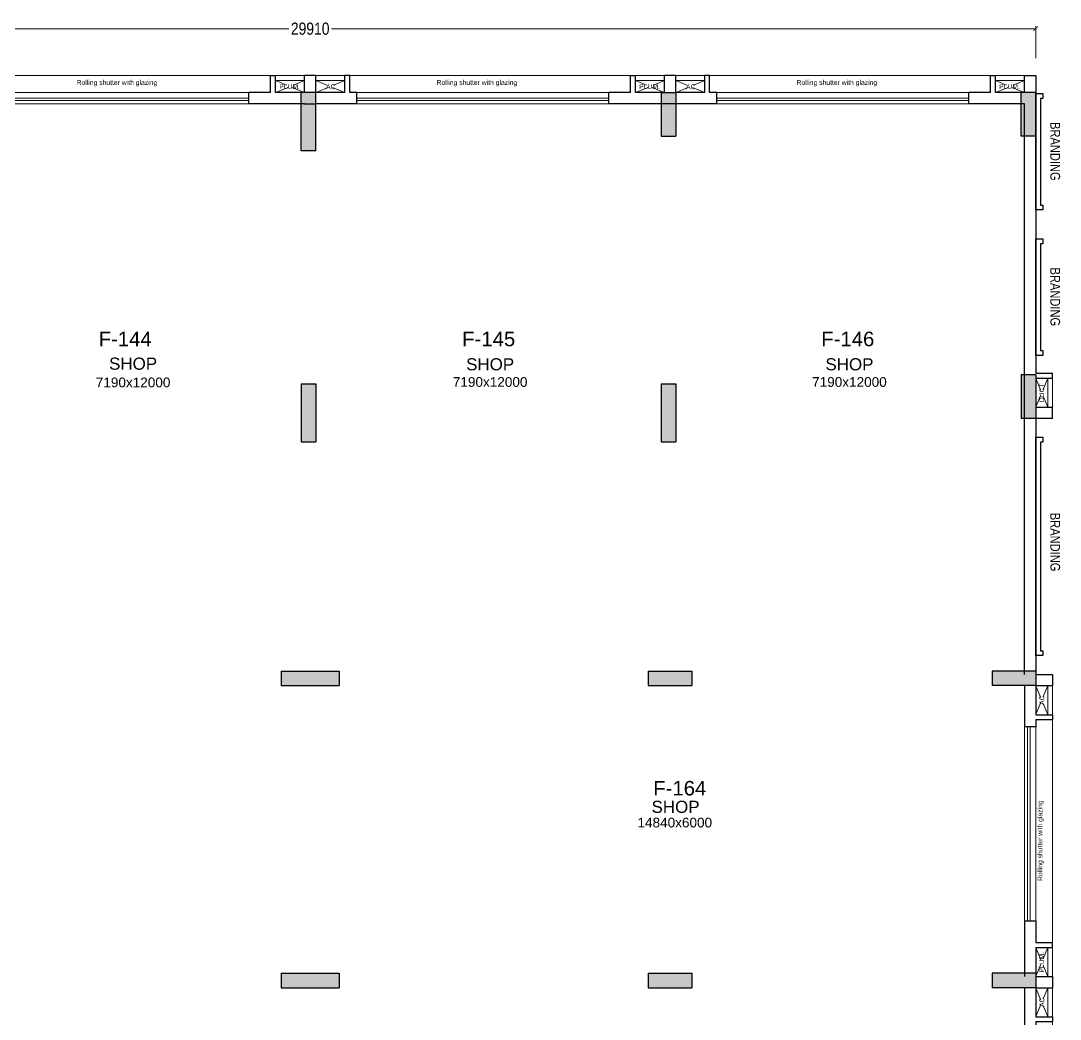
# Model space of a CAD drawing. Header units: metres. Extents: x 9819 to 10514, y 4405 to 4599.
# Drawn here: x 10019.8 to 10041.23, y 4475.82 to 4496.41 of the extents above; entities that cross this region are included whole.
import ezdxf
from ezdxf.enums import TextEntityAlignment as Align

# ---------------------------------------------------------------- set-up
doc = ezdxf.new("R2010")
doc.units = ezdxf.units.M
doc.header["$MEASUREMENT"] = 0
doc.header["$PDMODE"] = 35
doc.header["$PDSIZE"] = 0.3
doc.linetypes.add('HIDDEN', pattern=[0.375, 0.25, -0.125])
for name, color, linetype in [('A_COL. NO', 4, 'Continuous'), ('A_SIGNAGE', 171, 'Continuous'), ('STRU. COL.', 1, 'Continuous')]:
    doc.layers.add(name, color=color, linetype=linetype)
for name, color, linetype, lineweight in [('A_COMMENTS', 3, 'Continuous', 0), ('A_DOOR-WIN', 23, 'Continuous', 9), ('A_DOTTED', 8, 'HIDDEN', 0), ('A_EXT DIM', 7, 'Continuous', 5), ('A_LEDGE', 252, 'Continuous', 15), ('A_SHOP NO.', 113, 'Continuous', 5), ('A_SILL 0.09', 9, 'Continuous', 9), ('A_STAIRS', 21, 'Continuous', 9), ('A_TEXT', 7, 'Continuous', 5), ('A_WALL', 7, 'Continuous', 30)]:
    doc.layers.add(name, color=color, linetype=linetype, lineweight=lineweight)
doc.layers.get('A_COL. NO').off()
doc.styles.add('A', font='ARIALN.TTF')
doc.styles.get("Standard").update_dxf_attribs({"font": 'arial.ttf'})
doc.dimstyles.new('DIM IN MM LARGE', dxfattribs={"dimtxt": 0.25, "dimasz": 0.1, "dimexe": 0.05, "dimexo": 0.05, "dimgap": 0.05, "dimtad": 0, "dimdec": 0, "dimlfac": 1000, "dimzin": 3, "dimdsep": 46, "dimtxsty": 'A', "dimblk1": 'ARCHTICK', "dimblk2": 'ARCHTICK', "dimsah": 1, "dimcen": 0, "dimclrd": 256, "dimclre": 256, "dimclrt": 256, "dimadec": 0, "dimazin": 0, "dimtfac": 1, "dimtdec": 0, "dimtofl": 0, "dimtmove": 2, "dimatfit": 3, "dimfxl": 1, "dimtolj": 1, "dimtzin": 0, "dimlwd": -1, "dimlwe": -1, "dimarcsym": 0})

# ---------------------------------------------------------------- blocks, each defined once
blk = doc.blocks.new('Typical shops Gr.')
at = {"layer": 'A_DOOR-WIN'}
for p, q in [((30.095, -1.08), (30.095, -5.08)), ((30.145, -1.08), (30.145, -5.08))]:
    blk.add_line(p, q, dxfattribs=at)
at = {"layer": 'A_DOTTED'}
for p, q in [((30.51, -0.23), (30.26, -0.83)), ((30.51, -0.83), (30.26, -0.23)), ((30.51, -5.63), (30.26, -6.23)), ((30.51, -6.23), (30.26, -5.63))]:
    blk.add_line(p, q, dxfattribs=at)
at = {"layer": 'A_LEDGE'}
for p, q in [((30.51, -0.83), (30.51, -0.23)), ((30.61, -0.83), (30.61, -0.23)), ((30.51, -5.63), (30.51, -6.23)), ((30.61, -5.63), (30.61, -6.23))]:
    blk.add_line(p, q, dxfattribs=at)
at = {"layer": 'A_SILL 0.09'}
for p, q in [((30.03, -5.08), (30.03, -1.08)), ((30.26, -1.08), (30.26, -5.08))]:
    blk.add_line(p, q, dxfattribs=at)
at = {"layer": 'A_STAIRS'}
blk.add_line((30.61, -5.53), (30.61, -0.93), dxfattribs=at)
at = {"layer": 'A_WALL'}
for p, q in [((30.61, 0), (30.61, -0.23)), ((30.03, -0.23), (30.03, -1.08)), ((30.26, -0.23), (30.61, -0.23)), ((30.26, -0.23), (30.26, -0.83)), ((30.26, -0.83), (30.61, -0.83)), ((30.61, -0.83), (30.61, -0.93)), ((30.26, -0.93), (30.61, -0.93)), ((30.26, -0.93), (30.26, -1.08)), ((30.26, -1.08), (30.03, -1.08)), ((30.03, -5.08), (30.03, -6.23)), ((30.03, -5.08), (30.26, -5.08)), ((30.26, -5.08), (30.26, -5.53)), ((30.26, -5.53), (30.61, -5.53)), ((30.61, -5.63), (30.61, -5.53)), ((30.26, -5.63), (30.26, -6.23)), ((30.26, -5.63), (30.61, -5.63)), ((30.26, -6.23), (30.61, -6.23))]:
    blk.add_line(p, q, dxfattribs=at)
at = {"layer": 'A_TEXT'}
for s, p in [('AC', (30.436, -0.531)), ('Rolling shutter with glazing', (30.399, -3.428)), ('PLUM.', (30.434, -5.936))]:
    blk.add_text(s, height=0.1, rotation=90, dxfattribs=at).set_placement(p, align=Align.CENTER)
for s, height, p in [('SHOP', 0.25, (22.837, -2.855)), ('14840x6000', 0.2, (22.821, -3.155))]:
    blk.add_text(s, height=height, dxfattribs=at).set_placement(p, align=Align.CENTER)
blk = doc.blocks.new('_ARCHTICK')
at = {"color": 0, "linetype": 'ByBlock', "const_width": 0.15}
blk.add_lwpolyline([(-0.5, -0.5), (0.5, 0.5)], dxfattribs=at)
blk = doc.blocks.new('*D4022')
at = {"layer": 'A_EXT DIM', "transparency": 16777216}
for p, q in [((10010.815, 4495.642), (10010.815, 4496.298)), ((10010.815, 4496.248), (10025.332, 4496.248)), ((10040.725, 4496.248), (10026.207, 4496.248)), ((10040.725, 4495.642), (10040.725, 4496.298))]:
    blk.add_line(p, q, dxfattribs=at)
at = {"layer": 'Defpoints', "color": 0, "transparency": 16777216}
for p in [(10040.725, 4496.248), (10010.815, 4495.592), (10040.725, 4495.592)]:
    blk.add_point(p, dxfattribs=at)
at = {"layer": 'A_EXT DIM', "transparency": 16777216, "xscale": 0.1, "yscale": 0.1, "zscale": 0.1, "rotation": 180}
blk.add_blockref('_ARCHTICK', (10010.815, 4496.248), dxfattribs=at)
at = {"layer": 'A_EXT DIM', "transparency": 16777216, "xscale": 0.1, "yscale": 0.1, "zscale": 0.1}
blk.add_blockref('_ARCHTICK', (10040.725, 4496.248), dxfattribs=at)
at = {"layer": 'A_EXT DIM', "transparency": 16777216, "insert": (10025.77, 4496.248), "char_height": 0.25, "attachment_point": 5, "style": 'A'}
blk.add_mtext('\\A1;29910', dxfattribs=at)
blk = doc.blocks.new('col')
at = {"linetype": 'Continuous'}
blk.add_hatch(color=256, dxfattribs=at).paths.add_polyline_path([(0, 0), (1, 0), (1, 1), (0, 1), (0, 0)])
at = {"linetype": 'Continuous', "lineweight": 25}
for p, q in [((0, 1), (1, 1)), ((0, 1), (0, 0)), ((1, 1), (1, 0)), ((0, 0), (1, 0))]:
    blk.add_line(p, q, dxfattribs=at)
blk = doc.blocks.new('WING-F REVISED COLU.')
at = {"layer": 'STRU. COL.', "zscale": 0.23}
for p, xscale, yscale, rotation in [((5547.613, -8836.166), 0.3, 1.2, 180), ((5555.033, -8836.166), -0.9000000000000005, 0.3000000000000001, 90), ((5562.453, -8836.166), 0.3, 0.9, 180), ((5547.613, -8842.171), -1.2, 0.3, 90), ((5555.033, -8842.171), -1.2, 0.3, 90)]:
    blk.add_blockref('col', p, dxfattribs=dict(at, xscale=xscale, yscale=yscale, rotation=rotation))
for p, xscale, yscale in [((5562.453, -8842.886), -0.3, 0.9), ((5546.898, -8848.396), 1.2, 0.3), ((5554.468, -8848.396), 0.9, 0.3), ((5562.453, -8848.396), -0.9, 0.3), ((5546.898, -8854.626), 1.2, 0.3), ((5554.468, -8854.626), 0.9, 0.3), ((5562.453, -8854.626), -0.9, 0.3)]:
    blk.add_blockref('col', p, dxfattribs=dict(at, xscale=xscale, yscale=yscale))
blk = doc.blocks.new('A$C4010bc27')
at = {"layer": 'A_DOOR-WIN'}
for p, q in [((-8.57, 11.962), (-13.76, 11.962)), ((-8.57, 11.912), (-13.76, 11.912)), ((-1.15, 11.962), (-6.34, 11.962)), ((-1.15, 11.912), (-6.34, 11.912))]:
    blk.add_line(p, q, dxfattribs=at)
at = {"layer": 'A_DOTTED'}
for p, q in [((-14.01, 12.327), (-14.61, 12.077)), ((-14.61, 12.327), (-14.01, 12.077)), ((-8.02, 12.327), (-7.42, 12.077)), ((-7.42, 12.327), (-8.02, 12.077)), ((-6.59, 12.327), (-7.19, 12.077)), ((-7.19, 12.327), (-6.59, 12.077)), ((-0.6, 12.327), (0, 12.077)), ((0, 12.327), (-0.6, 12.077))]:
    blk.add_line(p, q, dxfattribs=at)
at = {"layer": 'A_LEDGE'}
for p, q in [((-14.01, 12.427), (-14.61, 12.427)), ((-8.02, 12.427), (-7.42, 12.427)), ((-6.59, 12.427), (-7.19, 12.427)), ((-0.6, 12.427), (0, 12.427)), ((-14.01, 12.327), (-14.61, 12.327)), ((-8.02, 12.327), (-7.42, 12.327)), ((-6.59, 12.327), (-7.19, 12.327)), ((-0.6, 12.327), (0, 12.327))]:
    blk.add_line(p, q, dxfattribs=at)
at = {"layer": 'A_SILL 0.09'}
for p, q in [((-8.57, 12.077), (-13.76, 12.077)), ((-1.15, 12.077), (-6.34, 12.077)), ((-13.76, 11.847), (-8.57, 11.847)), ((-6.34, 11.847), (-1.15, 11.847))]:
    blk.add_line(p, q, dxfattribs=at)
at = {"layer": 'A_STAIRS'}
for p, q in [((-13.91, 12.427), (-8.12, 12.427)), ((-6.49, 12.427), (-0.7, 12.427))]:
    blk.add_line(p, q, dxfattribs=at)
at = {"layer": 'A_WALL'}
for p, q in [((-14.61, 12.427), (-14.84, 12.427)), ((-14.61, 12.077), (-14.61, 12.427)), ((-14.01, 12.077), (-14.01, 12.427)), ((-13.91, 12.427), (-14.01, 12.427)), ((-13.91, 12.077), (-13.91, 12.427)), ((-8.12, 12.077), (-8.12, 12.427)), ((-8.12, 12.427), (-8.02, 12.427)), ((-8.02, 12.077), (-8.02, 12.427)), ((-7.42, 12.077), (-7.42, 12.427)), ((-7.19, 12.427), (-7.42, 12.427)), ((-7.19, 12.077), (-7.19, 12.427)), ((-6.59, 12.077), (-6.59, 12.427)), ((-6.49, 12.427), (-6.59, 12.427)), ((-6.49, 12.077), (-6.49, 12.427)), ((-0.7, 12.077), (-0.7, 12.427)), ((-0.7, 12.427), (-0.6, 12.427)), ((-0.6, 12.077), (-0.6, 12.427)), ((0, 12.077), (0, 12.427)), ((-14.01, 12.077), (-14.61, 12.077)), ((-13.76, 12.077), (-13.91, 12.077)), ((-13.76, 11.847), (-13.76, 12.077)), ((-8.57, 11.847), (-8.57, 12.077)), ((-8.12, 12.077), (-8.57, 12.077)), ((-7.42, 12.077), (-8.02, 12.077)), ((-6.59, 12.077), (-7.19, 12.077)), ((-6.34, 12.077), (-6.49, 12.077)), ((-6.34, 11.847), (-6.34, 12.077)), ((-1.15, 11.847), (-1.15, 12.077)), ((-0.7, 12.077), (-1.15, 12.077)), ((0, 12.077), (-0.6, 12.077)), ((-13.76, 11.847), (-14.61, 11.847)), ((-7.12, 11.847), (-8.57, 11.847)), ((-6.34, 11.847), (-7.12, 11.847)), ((0, 11.847), (-1.15, 11.847))]:
    blk.add_line(p, q, dxfattribs=at)
blk.add_lwpolyline([(-14.61, 0.077), (-14.61, 11.847)], dxfattribs=at)
at = {"layer": 'A_TEXT'}
for s, height, p in [('AC', 0.1, (-14.301, 12.146)), ('Rolling shutter with glazing', 0.1, (-11.288, 12.234)), ('PLUM.', 0.1, (-7.728, 12.148)), ('AC', 0.1, (-6.881, 12.146)), ('Rolling shutter with glazing', 0.1, (-3.868, 12.234)), ('PLUM.', 0.1, (-0.308, 12.148)), ('SHOP', 0.25, (-11.015, 6.361)), ('SHOP', 0.25, (-3.535, 6.361)), ('7190x12000', 0.2, (-11.015, 5.999)), ('7190x12000', 0.2, (-3.535, 5.999))]:
    blk.add_text(s, height=height, dxfattribs=at).set_placement(p, align=Align.CENTER)
blk = doc.blocks.new('A$C8ff66d5d')
at = {"layer": 'A_DOOR-WIN'}
for p, q in [((6.04, 11.885), (0.85, 11.885)), ((6.04, 11.835), (0.85, 11.835)), ((13.46, 11.885), (8.27, 11.885)), ((13.46, 11.835), (8.27, 11.835))]:
    blk.add_line(p, q, dxfattribs=at)
at = {"layer": 'A_DOTTED'}
for p, q in [((0.6, 12.25), (0, 12)), ((0, 12.25), (0.6, 12)), ((6.59, 12.25), (7.19, 12)), ((7.19, 12.25), (6.59, 12)), ((8.02, 12.25), (7.42, 12)), ((7.42, 12.25), (8.02, 12)), ((14.01, 12.25), (14.61, 12)), ((14.61, 12.25), (14.01, 12))]:
    blk.add_line(p, q, dxfattribs=at)
at = {"layer": 'A_LEDGE'}
for p, q in [((0.6, 12.35), (0, 12.35)), ((0.6, 12.25), (0, 12.25)), ((6.59, 12.35), (7.19, 12.35)), ((6.59, 12.25), (7.19, 12.25)), ((8.02, 12.35), (7.42, 12.35)), ((8.02, 12.25), (7.42, 12.25)), ((14.01, 12.35), (14.61, 12.35)), ((14.01, 12.25), (14.61, 12.25))]:
    blk.add_line(p, q, dxfattribs=at)
at = {"layer": 'A_SILL 0.09'}
for p, q in [((6.04, 12), (0.85, 12)), ((13.46, 12), (8.27, 12)), ((0.85, 11.77), (6.04, 11.77)), ((8.27, 11.77), (13.46, 11.77))]:
    blk.add_line(p, q, dxfattribs=at)
at = {"layer": 'A_STAIRS'}
for p, q in [((0.7, 12.35), (6.49, 12.35)), ((8.12, 12.35), (13.91, 12.35))]:
    blk.add_line(p, q, dxfattribs=at)
at = {"layer": 'A_WALL'}
for p, q in [((0, 12.35), (-0.23, 12.35)), ((0, 12), (0, 12.35)), ((0.6, 12), (0.6, 12.35)), ((0.7, 12.35), (0.6, 12.35)), ((0.7, 12), (0.7, 12.35)), ((6.49, 12), (6.49, 12.35)), ((6.49, 12.35), (6.59, 12.35)), ((6.59, 12), (6.59, 12.35)), ((7.19, 12), (7.19, 12.35)), ((7.42, 12.35), (7.19, 12.35)), ((7.42, 12), (7.42, 12.35)), ((8.02, 12), (8.02, 12.35)), ((8.12, 12.35), (8.02, 12.35)), ((8.12, 12), (8.12, 12.35)), ((13.91, 12), (13.91, 12.35)), ((13.91, 12.35), (14.01, 12.35)), ((14.01, 12), (14.01, 12.35)), ((14.61, 12), (14.61, 12.35)), ((0.6, 12), (0, 12)), ((0.85, 12), (0.7, 12)), ((0.85, 11.77), (0.85, 12)), ((6.04, 11.77), (6.04, 12)), ((6.49, 12), (6.04, 12)), ((7.19, 12), (6.59, 12)), ((8.02, 12), (7.42, 12)), ((8.27, 12), (8.12, 12)), ((8.27, 11.77), (8.27, 12)), ((13.46, 11.77), (13.46, 12)), ((13.91, 12), (13.46, 12)), ((14.61, 12), (14.01, 12)), ((0.85, 11.77), (0, 11.77)), ((7.49, 11.77), (6.04, 11.77)), ((8.27, 11.77), (7.49, 11.77)), ((14.61, 11.77), (13.46, 11.77)), ((14.61, 0), (14.61, 11.77))]:
    blk.add_line(p, q, dxfattribs=at)
at = {"layer": 'A_TEXT'}
for s, height, p in [('Rolling shutter with glazing', 0.1, (3.322, 12.157)), ('Rolling shutter with glazing', 0.1, (10.742, 12.157)), ('AC', 0.1, (0.309, 12.069)), ('PLUM.', 0.1, (6.882, 12.071)), ('AC', 0.1, (7.729, 12.069)), ('PLUM.', 0.1, (14.302, 12.071)), ('SHOP', 0.25, (3.595, 6.271)), ('SHOP', 0.25, (11.001, 6.271)), ('7190x12000', 0.2, (3.595, 5.931)), ('7190x12000', 0.2, (11.001, 5.931))]:
    blk.add_text(s, height=height, dxfattribs=at).set_placement(p, align=Align.CENTER)

msp = doc.modelspace()

# ---------------------------------------------------------------- linework, layer by layer
msp.add_line((10025.6545, 4494.7028), (10025.8845, 4494.7028))
at = {"layer": 'A_COMMENTS'}
msp.add_lwpolyline([(10040.9745, 4488.4428), (10040.7245, 4488.4428), (10040.7245, 4489.0428), (10040.9745, 4489.0428)], close=True, dxfattribs=at)
at = {"layer": 'A_DOTTED'}
for p, q in [((10040.9745, 4489.0428), (10040.7245, 4488.4428)), ((10040.9745, 4488.4428), (10040.7245, 4489.0428))]:
    msp.add_line(p, q, dxfattribs=at)
at = {"layer": 'A_LEDGE'}
for p, q in [((10040.9745, 4489.0428), (10040.9745, 4488.4428)), ((10041.0745, 4489.0428), (10041.0745, 4488.4428))]:
    msp.add_line(p, q, dxfattribs=at)
at = {"layer": 'A_SIGNAGE', "color": 6}
for points in [[(10040.7245, 4494.9128), (10040.8745, 4494.9128), (10040.8745, 4494.8128), (10040.8245, 4494.8128), (10040.8245, 4492.6128), (10040.8745, 4492.6128), (10040.8745, 4492.5128), (10040.7245, 4492.5128)], [(10040.7245, 4491.9128), (10040.8745, 4491.9128), (10040.8745, 4491.8128), (10040.8245, 4491.8128), (10040.8245, 4489.6128), (10040.8745, 4489.6128), (10040.8745, 4489.5128), (10040.7245, 4489.5128)], [(10040.7245, 4487.8228), (10040.8745, 4487.8228), (10040.8745, 4487.7228), (10040.8245, 4487.7228), (10040.8245, 4483.4228), (10040.8745, 4483.4228), (10040.8745, 4483.3228), (10040.7245, 4483.3228)]]:
    msp.add_lwpolyline(points, close=True, dxfattribs=at)
at = {"layer": 'A_WALL'}
for p, q in [((10040.4945, 4495.2828), (10040.7245, 4495.2828)), ((10040.7245, 4495.2828), (10040.7245, 4489.1428)), ((10040.7245, 4489.1428), (10041.0745, 4489.1428)), ((10041.0745, 4489.0428), (10041.0745, 4489.1428)), ((10040.7245, 4489.0428), (10040.7245, 4488.4428)), ((10040.7245, 4489.0428), (10041.0745, 4489.0428)), ((10040.7245, 4488.4428), (10041.0745, 4488.4428)), ((10041.0745, 4488.2128), (10041.0745, 4488.4428)), ((10040.7245, 4488.2128), (10040.7245, 4482.9328)), ((10041.0745, 4488.2128), (10040.7245, 4488.2128)), ((10040.7245, 4482.9328), (10041.0745, 4482.9328))]:
    msp.add_line(p, q, dxfattribs=at)

# ---------------------------------------------------------------- block references
at = {"layer": 'A_COL. NO'}
msp.add_blockref('WING-F REVISED COLU.', (4478.2718, 13331.0986), dxfattribs=at)
at = {"layer": 'A_WALL'}
for name, p in [('A$C4010bc27', (10025.6545, 4482.8557)), ('A$C8ff66d5d', (10025.8845, 4482.9328)), ('Typical shops Gr.', (10010.4645, 4482.9328)), ('Typical shops Gr.', (10010.4645, 4476.7028))]:
    msp.add_blockref(name, p, dxfattribs=at)

# ---------------------------------------------------------------- texts
at = {"layer": 'A_SHOP NO.'}
for s, p in [('F-144', (10021.9561, 4489.7007)), ('F-145', (10029.4496, 4489.7009)), ('F-146', (10036.8513, 4489.7007)), ('F-164', (10033.388, 4480.4371))]:
    msp.add_text(s, height=0.3, dxfattribs=at).set_placement(p, align=Align.CENTER)
at = {"layer": 'A_SIGNAGE', "color": 6, "char_height": 0.2, "attachment_point": 7, "rotation": 270, "style": 'A'}
for insert in [(10041.0245, 4494.324), (10041.0245, 4491.324), (10041.0245, 4486.2663)]:
    msp.add_mtext_dynamic_manual_height_columns('BRANDING', width=1.232295, gutter_width=1, heights=[0], dxfattribs=dict(at, insert=insert))
at = {"layer": 'A_TEXT'}
msp.add_text('DUCT', height=0.1, rotation=90, dxfattribs=at).set_placement((10040.8984, 4488.7404), align=Align.CENTER)

# ---------------------------------------------------------------- dimensions: what is measured, and where the dimension line sits
at = {"layer": 'A_EXT DIM'}
dim = msp.add_linear_dim(base=(10040.7245, 4496.2482), p1=(10010.8145, 4495.5919), p2=(10040.7245, 4495.5919), dimstyle='DIM IN MM LARGE', override={"dimpost": '\\X'}, dxfattribs=at)
dim.commit()
dim.dimension.update_dxf_attribs({"geometry": '*D4022', "text_midpoint": (10025.7695, 4496.2482)})

doc.saveas('drawing.dxf')
